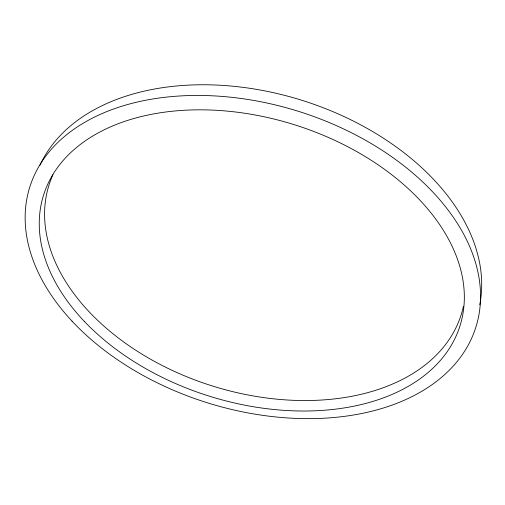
<?xml version="1.0" encoding="UTF-8"?>
<svg xmlns="http://www.w3.org/2000/svg" width="505" height="505" viewBox="0 0 505 505"><rect width="100%" height="100%" fill="white"/><g stroke="black" fill="none" stroke-linecap="round" stroke-linejoin="round"><path stroke-width="0.76" d="M39.99 165.185A231.416 153.166 17.4 0 1 303.215 100.71A231.416 153.166 17.4 0 1 479.75 304.805M463.375 306.535A216.045 142.694 17.4 0 1 210.225 385.296A216.045 142.694 17.4 0 1 52.949 174.717M72.051 321.148A233.783 152.68 17.4 0 0 463.135 353.456A233.783 152.68 17.4 0 0 223.374 96.524A233.783 152.68 17.4 0 0 72.051 321.148M84.619 321.685A218.242 142.233 17.4 0 0 449.059 348.942A218.242 142.233 17.4 0 0 221.701 110.652A218.242 142.233 17.4 0 0 84.619 321.685"/></g></svg>
